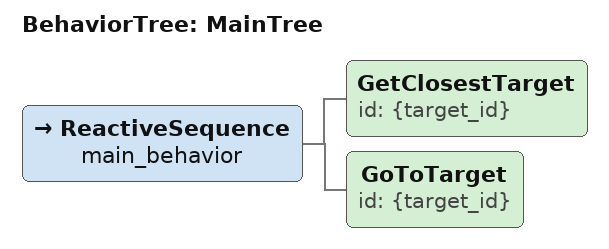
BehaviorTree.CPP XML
<root main_tree_to_execute = "MainTree" >
    <BehaviorTree ID="MainTree">
        <ReactiveSequence name="main_behavior">
            <GetClosestTarget id="{target_id}"/>
            <GoToTarget id="{target_id}"/>
        </ReactiveSequence>
    </BehaviorTree>
</root>
